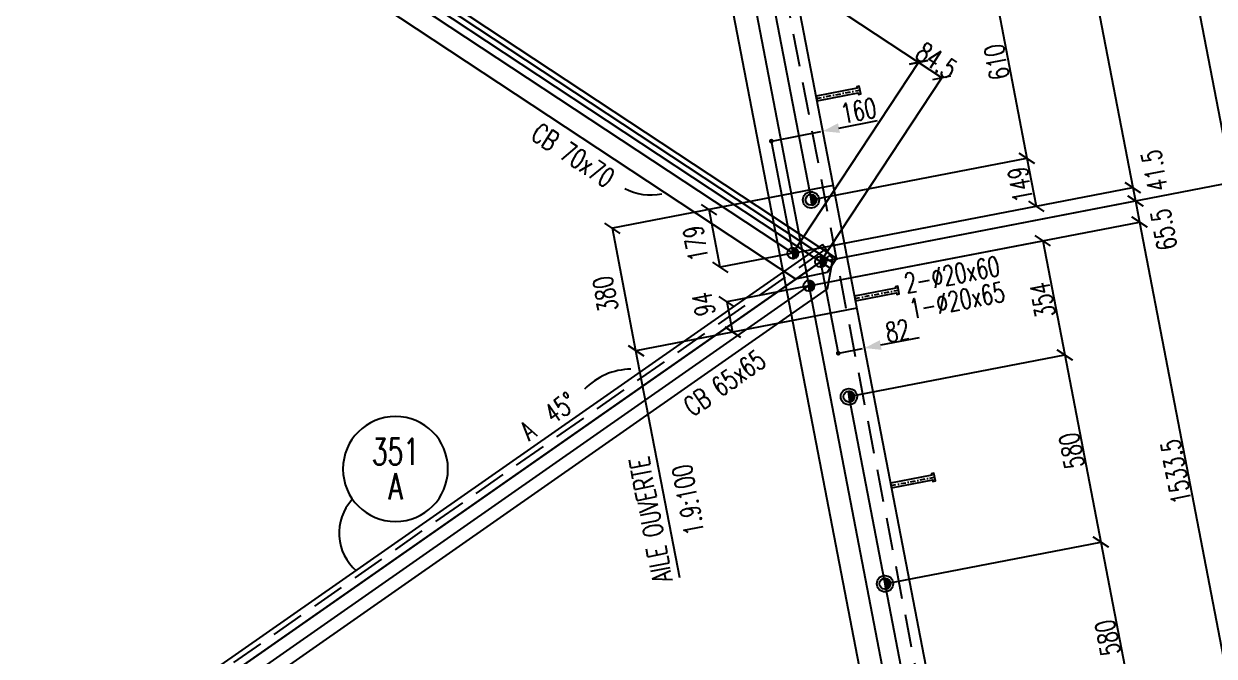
# Model space of a CAD drawing. Extents: x 512572 to 528792, y -20540 to -9023.
# Drawn here: x 521116 to 524743, y -16691 to -14766 of the extents above; entities that cross this region are included whole.
import ezdxf
from ezdxf.enums import TextEntityAlignment as Align

# ---------------------------------------------------------------- set-up
doc = ezdxf.new("R2010")
doc.units = 0
doc.header["$LTSCALE"] = 200
doc.header["$MEASUREMENT"] = 0
doc.linetypes.add('DASHDOT', pattern=[1, 0.5, -0.25, 0, -0.25])
doc.linetypes.add('DASHED', pattern=[0.75, 0.5, -0.25])
doc.layers.get('0').update_dxf_attribs({"linetype": 'CONTINUOUS'})
for name, color, linetype in [('ASSI', 3, 'CONTINUOUS'), ('BOLLINI_5', 7, 'CONTINUOUS'), ('Echelon', 1, 'CONTINUOUS'), ('FORI', 2, 'CONTINUOUS'), ('LINEA_ANG', 2, 'CONTINUOUS'), ('LP', 3, 'CONTINUOUS'), ('LS', 7, 'CONTINUOUS'), ('MZ', 6, 'DASHDOT'), ('QT_MAL', 7, 'CONTINUOUS'), ('QT_MPR', 7, 'CONTINUOUS'), ('QT_MSP', 7, 'CONTINUOUS'), ('TRAT-Y', 7, 'DASHED')]:
    doc.layers.add(name, color=color, linetype=linetype)
doc.styles.add('QUOTE', font='ROMANS8.SHX', dxfattribs={"width": 0.7})
doc.styles.add('RQL', font='ROMANS8.SHX', dxfattribs={"width": 0.7})
doc.styles.add('RS', font='ROMANS8.shx', dxfattribs={"width": 0.7})
doc.styles.get("Standard").update_dxf_attribs({"font": 'ROMANS8.SHX', "width": 0.7})
doc.dimstyles.new('FRECCE1', dxfattribs={"dimtxt": 60, "dimasz": 6.66, "dimexe": 0, "dimexo": 0, "dimgap": 1, "dimtad": 1, "dimzin": 0, "dimdsep": 46, "dimtxsty": 'RS', "dimblk1": 'QUOTP', "dimblk2": 'QUOTF', "dimsah": 1, "dimcen": 0, "dimclrd": 2, "dimclre": 2, "dimclrt": 7, "dimadec": 0, "dimazin": 0, "dimtfac": 1, "dimtix": 1, "dimtmove": 2, "dimatfit": 3, "dimldrblk": 'QUOTP', "dimfxl": 1, "dimtolj": 1, "dimtzin": 0, "dimarcsym": 0})
doc.dimstyles.new('TRATTO', dxfattribs={"dimscale": 0, "dimtxt": 60, "dimasz": 40, "dimexe": 0, "dimexo": 0, "dimgap": 5, "dimtad": 1, "dimrnd": 0.5, "dimdsep": 46, "dimtxsty": 'RS', "dimblk1": 'OBLIQUE', "dimblk2": 'OBLIQUE', "dimsah": 1, "dimcen": 0.09, "dimclrd": 2, "dimclre": 2, "dimclrt": 7, "dimadec": 0, "dimazin": 0, "dimtfac": 1, "dimtix": 1, "dimtmove": 2, "dimatfit": 3, "dimfxl": 1, "dimtolj": 1, "dimtzin": 0, "dimarcsym": 0})

# ---------------------------------------------------------------- blocks, each defined once
blk = doc.blocks.new('ASSE98')
blk.add_line((0, 0), (1, 0))
at = {"color": 7, "flags": 1}
for tag, p in [('LAV1', (3.07431, 6.82847)), ('LAV2', (3.07431, 6.49513)), ('LAV3', (3.07431, 6.1618)), ('LAV4', (3.07431, 5.82847)), ('LAV5', (3.07431, 5.49513)), ('LAV6', (3.07431, 5.1618)), ('LAV7', (3.07431, 4.82847)), ('LAV8', (3.07431, 4.49513)), ('LAV9', (3.07431, 4.1618)), ('LAV10', (3.07431, 3.82847))]:
    blk.add_attdef(tag, p, '', height=0.2, dxfattribs=at)
at = {"color": 7, "style": 'QUOTE', "width": 0.5, "flags": 1}
for tag, p in [('TI', (1.38308, 6.82731)), ('DI_S', (1.38308, 6.42178)), ('D_S', (1.38308, 6.02092)), ('E_S', (1.38308, 5.68065)), ('NFORI', (1.36454, 5.29792)), ('ALAR', (1.36349, 4.93246)), ('FAM', (1.3775, 4.54645)), ('ALA', (1.38308, 4.19257)), ('DISP2', (1.38308, 3.84971)), ('DISP1', (1.38308, 3.50686)), ('PINZAF', (1.38308, 3.164)), ('PINZAI', (1.38308, 2.82114)), ('TRP', (1.38308, 2.47829)), ('NP', (1.38308, 2.13543)), ('SV', (1.38308, 1.79257)), ('PESO', (1.38308, 1.44971)), ('QUA', (1.38308, 1.10686)), ('LUN', (1.38308, 0.764)), ('PROF', (1.38308, 0.42114)), ('POS', (1.38308, 0.07829))]:
    blk.add_attdef(tag, p, '', height=0.2, dxfattribs=at)
blk = doc.blocks.new('P20')
at = {"color": 0}
for p, q in [((0, 0.98), (0.02, 1)), ((0, 0.94), (0.06, 1)), ((1, -0.01), (0, 0.99)), ((0, 0.89), (0.1, 0.99)), ((0, 0.85), (0.14, 0.99)), ((0, 0.8), (0.18, 0.98)), ((0, 0.76), (0.22, 0.98)), ((0, 0.71), (0.25, 0.97)), ((0, 0.67), (0.29, 0.96)), ((1, -0.05), (0, 0.95)), ((0, 0.62), (0.32, 0.95)), ((0, 0.58), (0.36, 0.93)), ((0, 0.53), (0.39, 0.92)), ((0, 0.49), (0.42, 0.91)), ((1, -0.09), (0, 0.9)), ((0, 0.44), (0.45, 0.89)), ((0, 0.4), (0.48, 0.88)), ((0.99, -0.13), (0, 0.86)), ((0, 0.35), (0.51, 0.86)), ((0, 0.31), (0.54, 0.84)), ((0, 0.26), (0.56, 0.83)), ((0.99, -0.17), (0, 0.81)), ((0, 0.22), (0.59, 0.81)), ((0, 0.17), (0.61, 0.79)), ((0.98, -0.21), (0, 0.77)), ((0, 0.13), (0.64, 0.77)), ((0, 0.08), (0.66, 0.75)), ((0, 0.04), (0.69, 0.73)), ((0.97, -0.25), (0, 0.72)), ((0, -0.01), (0.71, 0.7)), ((0.96, -0.28), (0, 0.68)), ((0, -0.05), (0.73, 0.68)), ((0, -0.1), (0.75, 0.66)), ((0.95, -0.32), (0, 0.63)), ((0, -0.14), (0.77, 0.63)), ((0, -0.19), (0.79, 0.61)), ((0.94, -0.35), (0, 0.59)), ((0, -0.23), (0.81, 0.58)), ((0, -0.28), (0.83, 0.56)), ((0.92, -0.38), (0, 0.54)), ((0, -0.32), (0.85, 0.53)), ((0.91, -0.41), (0, 0.5)), ((0, -0.36), (0.87, 0.5)), ((0, -0.41), (0.88, 0.47)), ((0.9, -0.44), (0, 0.45)), ((0, -0.45), (0.9, 0.44)), ((0.88, -0.47), (0, 0.41)), ((0, -0.5), (0.91, 0.41)), ((0, -0.54), (0.92, 0.38)), ((0.87, -0.5), (0, 0.36)), ((0, -0.59), (0.94, 0.35)), ((0.85, -0.53), (0, 0.32)), ((0, -0.63), (0.95, 0.31)), ((0, -0.68), (0.96, 0.28)), ((0.83, -0.56), (0, 0.27)), ((0, -0.72), (0.97, 0.25)), ((0.81, -0.58), (0, 0.23)), ((0, -0.77), (0.98, 0.21)), ((0.79, -0.61), (0, 0.18)), ((0, -0.81), (0.99, 0.17)), ((0.77, -0.63), (0, 0.14)), ((0, -0.86), (0.99, 0.13)), ((0.75, -0.66), (0, 0.09)), ((0, -0.9), (1, 0.09)), ((0.73, -0.68), (0, 0.05)), ((0, -0.95), (1, 0.05)), ((0.71, -0.7), (0, 0.01)), ((0, -0.99), (1, 0.01)), ((1, 0.04), (0.04, 1)), ((1, 0.09), (0.09, 1)), ((0.99, 0.14), (0.14, 0.99)), ((0.98, 0.19), (0.19, 0.98)), ((0.97, 0.25), (0.25, 0.97)), ((0.95, 0.31), (0.31, 0.95)), ((0.92, 0.38), (0.38, 0.92)), ((0.88, 0.47), (0.47, 0.88)), ((0.81, 0.59), (0.59, 0.81)), ((0.69, -0.73), (0, -0.04)), ((0.66, -0.75), (0, -0.08)), ((0.64, -0.77), (0, -0.13)), ((0.61, -0.79), (0, -0.17)), ((0.59, -0.81), (0, -0.22)), ((0.56, -0.83), (0, -0.26)), ((0.54, -0.84), (0, -0.31)), ((0.51, -0.86), (0, -0.35)), ((0.48, -0.88), (0, -0.4)), ((0.45, -0.89), (0, -0.44)), ((0.42, -0.91), (0, -0.49)), ((0.39, -0.92), (0, -0.53)), ((0.36, -0.93), (0, -0.58)), ((0.32, -0.95), (0, -0.62)), ((0.29, -0.96), (0, -0.67)), ((0.25, -0.97), (0, -0.71)), ((0.22, -0.98), (0, -0.76)), ((0.18, -0.98), (0, -0.8)), ((0.14, -0.99), (0, -0.85)), ((0.1, -0.99), (0, -0.89)), ((0.04, -1), (1, -0.04)), ((0.09, -1), (1, -0.09)), ((0.14, -0.99), (0.99, -0.14)), ((0.19, -0.98), (0.98, -0.19)), ((0.25, -0.97), (0.97, -0.25)), ((0.31, -0.95), (0.95, -0.31)), ((0.38, -0.92), (0.92, -0.38)), ((0.47, -0.88), (0.88, -0.47)), ((0.59, -0.81), (0.81, -0.59))]:
    blk.add_line(p, q, dxfattribs=at)
for radius in [1.5, 1]:
    blk.add_circle((0, 0), radius)
blk = doc.blocks.new('20')
at = {"color": 0}
for p, q in [((0, 0.98), (0.02, 1)), ((0, 0.94), (0.06, 1)), ((1, -0.01), (0, 0.99)), ((0, 0.89), (0.1, 0.99)), ((0, 0.85), (0.14, 0.99)), ((0, 0.8), (0.18, 0.98)), ((0, 0.76), (0.22, 0.98)), ((0, 0.71), (0.25, 0.97)), ((0, 0.67), (0.29, 0.96)), ((1, -0.05), (0, 0.95)), ((0, 0.62), (0.32, 0.95)), ((0, 0.58), (0.36, 0.93)), ((0, 0.53), (0.39, 0.92)), ((0, 0.49), (0.42, 0.91)), ((1, -0.09), (0, 0.9)), ((0, 0.44), (0.45, 0.89)), ((0, 0.4), (0.48, 0.88)), ((0.99, -0.13), (0, 0.86)), ((0, 0.35), (0.51, 0.86)), ((0, 0.31), (0.54, 0.84)), ((0, 0.26), (0.56, 0.83)), ((0.99, -0.17), (0, 0.81)), ((0, 0.22), (0.59, 0.81)), ((0, 0.17), (0.61, 0.79)), ((0.98, -0.21), (0, 0.77)), ((0, 0.13), (0.64, 0.77)), ((0, 0.08), (0.66, 0.75)), ((0, 0.04), (0.69, 0.73)), ((0.97, -0.25), (0, 0.72)), ((0, -0.01), (0.71, 0.7)), ((0.96, -0.28), (0, 0.68)), ((0, -0.05), (0.73, 0.68)), ((0, -0.1), (0.75, 0.66)), ((0.95, -0.32), (0, 0.63)), ((0, -0.14), (0.77, 0.63)), ((0, -0.19), (0.79, 0.61)), ((0.94, -0.35), (0, 0.59)), ((0, -0.23), (0.81, 0.58)), ((0, -0.28), (0.83, 0.56)), ((0.92, -0.38), (0, 0.54)), ((0, -0.32), (0.85, 0.53)), ((0.91, -0.41), (0, 0.5)), ((0, -0.36), (0.87, 0.5)), ((0, -0.41), (0.88, 0.47)), ((0.9, -0.44), (0, 0.45)), ((0, -0.45), (0.9, 0.44)), ((0.88, -0.47), (0, 0.41)), ((0, -0.5), (0.91, 0.41)), ((0, -0.54), (0.92, 0.38)), ((0.87, -0.5), (0, 0.36)), ((0, -0.59), (0.94, 0.35)), ((0.85, -0.53), (0, 0.32)), ((0, -0.63), (0.95, 0.31)), ((0, -0.68), (0.96, 0.28)), ((0.83, -0.56), (0, 0.27)), ((0, -0.72), (0.97, 0.25)), ((0.81, -0.58), (0, 0.23)), ((0, -0.77), (0.98, 0.21)), ((0.79, -0.61), (0, 0.18)), ((0, -0.81), (0.99, 0.17)), ((0.77, -0.63), (0, 0.14)), ((0, -0.86), (0.99, 0.13)), ((0.75, -0.66), (0, 0.09)), ((0, -0.9), (1, 0.09)), ((0.73, -0.68), (0, 0.05)), ((0, -0.95), (1, 0.05)), ((0.71, -0.7), (0, 0.01)), ((0, -0.99), (1, 0.01)), ((1, 0.04), (0.04, 1)), ((1, 0.09), (0.09, 1)), ((0.99, 0.14), (0.14, 0.99)), ((0.98, 0.19), (0.19, 0.98)), ((0.97, 0.25), (0.25, 0.97)), ((0.95, 0.31), (0.31, 0.95)), ((0.92, 0.38), (0.38, 0.92)), ((0.88, 0.47), (0.47, 0.88)), ((0.81, 0.59), (0.59, 0.81)), ((0.69, -0.73), (0, -0.04)), ((0.66, -0.75), (0, -0.08)), ((0.64, -0.77), (0, -0.13)), ((0.61, -0.79), (0, -0.17)), ((0.59, -0.81), (0, -0.22)), ((0.56, -0.83), (0, -0.26)), ((0.54, -0.84), (0, -0.31)), ((0.51, -0.86), (0, -0.35)), ((0.48, -0.88), (0, -0.4)), ((0.45, -0.89), (0, -0.44)), ((0.42, -0.91), (0, -0.49)), ((0.39, -0.92), (0, -0.53)), ((0.36, -0.93), (0, -0.58)), ((0.32, -0.95), (0, -0.62)), ((0.29, -0.96), (0, -0.67)), ((0.25, -0.97), (0, -0.71)), ((0.22, -0.98), (0, -0.76)), ((0.18, -0.98), (0, -0.8)), ((0.14, -0.99), (0, -0.85)), ((0.1, -0.99), (0, -0.89)), ((0.04, -1), (1, -0.04)), ((0.09, -1), (1, -0.09)), ((0.14, -0.99), (0.99, -0.14)), ((0.19, -0.98), (0.98, -0.19)), ((0.25, -0.97), (0.97, -0.25)), ((0.31, -0.95), (0.95, -0.31)), ((0.38, -0.92), (0.92, -0.38)), ((0.47, -0.88), (0.88, -0.47)), ((0.59, -0.81), (0.81, -0.59))]:
    blk.add_line(p, q, dxfattribs=at)
blk.add_line((0, 1), (0, -1))
blk.add_circle((0, 0), 1)
blk = doc.blocks.new('QUOTP')
at = {"layer": 'ASSI', "color": 2, "const_width": 1.07}
blk.add_lwpolyline([(-0.53, 0, 1), (0.53, 0, 1)], format="xyb", close=True, dxfattribs=at)
blk = doc.blocks.new('QUOTF')
at = {"layer": 'LS', "color": 2}
blk.add_line((7.5, 0), (25.5, 0), dxfattribs=at)
blk.add_solid([(7.5, 2.25), (0, 0), (7.5, -2.25)], dxfattribs=at)
blk = doc.blocks.new('*D24')
at = {"layer": 'QT_MAL', "color": 2, "lineweight": -2, "transparency": 16777216}
blk.add_line((523603.9, -15767.8), (523671.4, -15754.8), dxfattribs=at)
at = {"layer": 'QT_MAL', "color": 2, "lineweight": -2, "transparency": 16777216, "xscale": 6.66, "yscale": 6.66, "zscale": 6.66}
for name, p, rotation in [('QUOTF', (523677.9, -15753.5), 10.91543261024584), ('QUOTP', (523597.4, -15769.1), 190.9154326102459)]:
    blk.add_blockref(name, p, dxfattribs=dict(at, rotation=rotation))
at = {"layer": 'QT_MAL', "color": 7, "transparency": 16777216, "insert": (523778, -15700.8), "char_height": 60, "attachment_point": 5, "rotation": 10.9154, "style": 'RS'}
blk.add_mtext('\\A1;82', dxfattribs=at)
blk = doc.blocks.new('A$C6E393FD9')
at = {"layer": 'Echelon', "color": 3}
blk.add_lwpolyline([(2.5, 0), (0, 19.8), (168.6, 41.4), (167.9, 47.2), (177.8, 48.5), (181.8, 17.1), (171.9, 15.8), (171.2, 21.6), (2.5, 0)], close=True, dxfattribs=at)
at = {"layer": 'MZ', "ltscale": 0.2}
blk.add_line((1.3, 9.9), (179.8, 32.8), dxfattribs=at)
blk = doc.blocks.new('*D39')
at = {"layer": 'QT_MAL', "color": 2, "lineweight": -2, "transparency": 16777216}
blk.add_line((523400, -15122.1), (523544, -15094.3), dxfattribs=at)
at = {"layer": 'QT_MAL', "color": 2, "lineweight": -2, "transparency": 16777216, "xscale": 6.66, "yscale": 6.66, "zscale": 6.66}
for name, p, rotation in [('QUOTF', (523550.6, -15093.1), 10.91543261025235), ('QUOTP', (523393.5, -15123.4), 190.9154326102524)]:
    blk.add_blockref(name, p, dxfattribs=dict(at, rotation=rotation))
at = {"layer": 'QT_MAL', "color": 7, "transparency": 16777216, "insert": (523659.5, -15030.5), "char_height": 60, "attachment_point": 5, "rotation": 10.9154, "style": 'RS'}
blk.add_mtext('\\A1;160', dxfattribs=at)
blk = doc.blocks.new('_OBLIQUE')
at = {"color": 0, "linetype": 'ByBlock'}
blk.add_line((-0.5, -0.5), (0.5, 0.5), dxfattribs=at)
blk = doc.blocks.new('*D91')
at = {"layer": 'QT_MPR', "color": 2, "lineweight": -2, "transparency": 16777216}
for p, q in [((522528.8, -10191), (523775.8, -9950.5)), ((523775.8, -9950.5), (524797.6, -15248.6)), ((523543.7, -15490.5), (524797.6, -15248.6))]:
    blk.add_line(p, q, dxfattribs=at)
at = {"layer": 'QT_MPR', "color": 2, "lineweight": -2, "transparency": 16777216, "xscale": 40, "yscale": 40, "zscale": 40}
for p, rotation in [((523775.8, -9950.5), 100.9154326102523), ((524797.6, -15248.6), 280.9154326102524)]:
    blk.add_blockref('_OBLIQUE', p, dxfattribs=dict(at, rotation=rotation))
at = {"layer": 'QT_MPR', "color": 7, "transparency": 16777216, "insert": (524252.3, -12606.2), "char_height": 60, "attachment_point": 5, "rotation": 100.9154, "style": 'RS'}
blk.add_mtext('\\A1;5396', dxfattribs=at)
blk = doc.blocks.new('*D92')
at = {"layer": 'QT_MPR', "color": 2, "lineweight": -2, "transparency": 16777216}
for p, q in [((523543.7, -15490.5), (524797.6, -15248.6)), ((524797.6, -15248.6), (525407.1, -18409.3)), ((524160.1, -18649.8), (525407.1, -18409.3))]:
    blk.add_line(p, q, dxfattribs=at)
at = {"layer": 'QT_MPR', "color": 2, "lineweight": -2, "transparency": 16777216, "xscale": 40, "yscale": 40, "zscale": 40}
for p, rotation in [((524797.6, -15248.6), 100.9154326102523), ((525407.1, -18409.3), 280.9154326102524)]:
    blk.add_blockref('_OBLIQUE', p, dxfattribs=dict(at, rotation=rotation))
at = {"layer": 'QT_MPR', "color": 7, "transparency": 16777216, "insert": (525068, -16835.6), "char_height": 60, "attachment_point": 5, "rotation": 100.9154, "style": 'RS'}
blk.add_mtext('\\A1;3218.5', dxfattribs=at)
blk = doc.blocks.new('*D103')
at = {"layer": 'QT_MPR', "color": 2, "lineweight": -2, "transparency": 16777216}
for p, q in [((523238.3, -14165.6), (524245.7, -13971.3)), ((524245.7, -13971.3), (524495.2, -15265)), ((523459.3, -15464.8), (524495.2, -15265))]:
    blk.add_line(p, q, dxfattribs=at)
at = {"layer": 'QT_MPR', "color": 2, "lineweight": -2, "transparency": 16777216, "xscale": 40, "yscale": 40, "zscale": 40}
for p, rotation in [((524245.7, -13971.3), 100.9154326102523), ((524495.2, -15265), 280.9154326102524)]:
    blk.add_blockref('_OBLIQUE', p, dxfattribs=dict(at, rotation=rotation))
at = {"layer": 'QT_MPR', "color": 7, "transparency": 16777216, "insert": (524336.1, -14624.8), "char_height": 60, "attachment_point": 5, "rotation": 100.9154, "style": 'RS'}
blk.add_mtext('\\A1;1317.5', dxfattribs=at)
blk = doc.blocks.new('*D104')
at = {"layer": 'QT_MPR', "color": 2, "lineweight": -2, "transparency": 16777216}
for p, q in [((523459.3, -15464.8), (524495.2, -15265)), ((524495.2, -15265), (524503, -15305.4)), ((523543.7, -15490.5), (524503, -15305.4))]:
    blk.add_line(p, q, dxfattribs=at)
at = {"layer": 'QT_MPR', "color": 2, "lineweight": -2, "transparency": 16777216, "xscale": 40, "yscale": 40, "zscale": 40}
for p, rotation in [((524495.2, -15265), 100.9154326102523), ((524503, -15305.4), 280.9154326102524)]:
    blk.add_blockref('_OBLIQUE', p, dxfattribs=dict(at, rotation=rotation))
at = {"layer": 'QT_MPR', "color": 7, "transparency": 16777216, "insert": (524560.5, -15212.7), "char_height": 60, "attachment_point": 5, "rotation": 100.9154, "style": 'RS'}
blk.add_mtext('\\A1;41.5', dxfattribs=at)
blk = doc.blocks.new('*D105')
at = {"layer": 'QT_MPR', "color": 2, "lineweight": -2, "transparency": 16777216}
for p, q in [((523543.7, -15490.5), (524503, -15305.4)), ((524503, -15305.4), (524515.4, -15369.9)), ((523508, -15564.2), (524515.4, -15369.9))]:
    blk.add_line(p, q, dxfattribs=at)
at = {"layer": 'QT_MPR', "color": 2, "lineweight": -2, "transparency": 16777216, "xscale": 40, "yscale": 40, "zscale": 40}
for p, rotation in [((524503, -15305.4), 100.9154326102523), ((524515.4, -15369.9), 280.9154326102524)]:
    blk.add_blockref('_OBLIQUE', p, dxfattribs=dict(at, rotation=rotation))
at = {"layer": 'QT_MPR', "color": 7, "transparency": 16777216, "insert": (524589, -15392.4), "char_height": 60, "attachment_point": 5, "rotation": 100.9154, "style": 'RS'}
blk.add_mtext('\\A1;65.5', dxfattribs=at)
blk = doc.blocks.new('*D106')
at = {"layer": 'QT_MPR', "color": 2, "lineweight": -2, "transparency": 16777216}
for p, q in [((523508, -15564.2), (524515.4, -15369.9)), ((524515.4, -15369.9), (524805.9, -16875.8)), ((523798.4, -17070.1), (524805.9, -16875.8))]:
    blk.add_line(p, q, dxfattribs=at)
at = {"layer": 'QT_MPR', "color": 2, "lineweight": -2, "transparency": 16777216, "xscale": 40, "yscale": 40, "zscale": 40}
for p, rotation in [((524515.4, -15369.9), 100.9154326102523), ((524805.9, -16875.8), 280.9154326102524)]:
    blk.add_blockref('_OBLIQUE', p, dxfattribs=dict(at, rotation=rotation))
at = {"layer": 'QT_MPR', "color": 7, "transparency": 16777216, "insert": (524626.3, -16129.5), "char_height": 60, "attachment_point": 5, "rotation": 100.9154, "style": 'RS'}
blk.add_mtext('\\A1;1533.5', dxfattribs=at)
blk = doc.blocks.new('*D125')
at = {"layer": 'QT_MSP', "color": 2, "lineweight": -2, "transparency": 16777216}
for p, q in [((523399, -14703.3), (524056.9, -14576.5)), ((524056.9, -14576.5), (524172.4, -15175.4)), ((523514.5, -15302.3), (524172.4, -15175.4))]:
    blk.add_line(p, q, dxfattribs=at)
at = {"layer": 'QT_MSP', "color": 2, "lineweight": -2, "transparency": 16777216, "xscale": 40, "yscale": 40, "zscale": 40}
for p, rotation in [((524056.9, -14576.5), 100.9154326102523), ((524172.4, -15175.4), 280.9154326102524)]:
    blk.add_blockref('_OBLIQUE', p, dxfattribs=dict(at, rotation=rotation))
at = {"layer": 'QT_MSP', "color": 7, "transparency": 16777216, "insert": (524080.3, -14882.6), "char_height": 60, "attachment_point": 5, "rotation": 100.9154, "style": 'RS'}
blk.add_mtext('\\A1;610', dxfattribs=at)
blk = doc.blocks.new('*D126')
at = {"layer": 'QT_MSP', "color": 2, "lineweight": -2, "transparency": 16777216}
for p, q in [((523514.5, -15302.3), (524172.4, -15175.4)), ((524172.4, -15175.4), (524200.6, -15321.8)), ((523459.3, -15464.8), (524200.6, -15321.8))]:
    blk.add_line(p, q, dxfattribs=at)
at = {"layer": 'QT_MSP', "color": 2, "lineweight": -2, "transparency": 16777216, "xscale": 40, "yscale": 40, "zscale": 40}
for p, rotation in [((524172.4, -15175.4), 100.9154326102523), ((524200.6, -15321.8), 280.9154326102524)]:
    blk.add_blockref('_OBLIQUE', p, dxfattribs=dict(at, rotation=rotation))
at = {"layer": 'QT_MSP', "color": 7, "transparency": 16777216, "insert": (524152.2, -15255.2), "char_height": 60, "attachment_point": 5, "rotation": 100.9154, "style": 'RS'}
blk.add_mtext('\\A1;149', dxfattribs=at)
blk = doc.blocks.new('*D127')
at = {"layer": 'QT_MSP', "color": 2, "lineweight": -2, "transparency": 16777216}
for p, q in [((523508, -15564.2), (524220.9, -15426.7)), ((524220.9, -15426.7), (524287.9, -15774.4)), ((523630, -15901.3), (524287.9, -15774.4))]:
    blk.add_line(p, q, dxfattribs=at)
at = {"layer": 'QT_MSP', "color": 2, "lineweight": -2, "transparency": 16777216, "xscale": 40, "yscale": 40, "zscale": 40}
for p, rotation in [((524220.9, -15426.7), 100.9154326102523), ((524287.9, -15774.4), 280.9154326102524)]:
    blk.add_blockref('_OBLIQUE', p, dxfattribs=dict(at, rotation=rotation))
at = {"layer": 'QT_MSP', "color": 7, "transparency": 16777216, "insert": (524220, -15607.2), "char_height": 60, "attachment_point": 5, "rotation": 100.9154, "style": 'RS'}
blk.add_mtext('\\A1;354', dxfattribs=at)
blk = doc.blocks.new('*D128')
at = {"layer": 'QT_MSP', "color": 2, "lineweight": -2, "transparency": 16777216}
for p, q in [((523630, -15901.3), (524287.9, -15774.4)), ((524287.9, -15774.4), (524397.7, -16343.9)), ((523739.9, -16470.8), (524397.7, -16343.9))]:
    blk.add_line(p, q, dxfattribs=at)
at = {"layer": 'QT_MSP', "color": 2, "lineweight": -2, "transparency": 16777216, "xscale": 40, "yscale": 40, "zscale": 40}
for p, rotation in [((524287.9, -15774.4), 100.9154326102523), ((524397.7, -16343.9), 280.9154326102524)]:
    blk.add_blockref('_OBLIQUE', p, dxfattribs=dict(at, rotation=rotation))
at = {"layer": 'QT_MSP', "color": 7, "transparency": 16777216, "insert": (524308.5, -16065.8), "char_height": 60, "attachment_point": 5, "rotation": 100.9154, "style": 'RS'}
blk.add_mtext('\\A1;580', dxfattribs=at)
blk = doc.blocks.new('*D129')
at = {"layer": 'QT_MSP', "color": 2, "lineweight": -2, "transparency": 16777216}
for p, q in [((523739.9, -16470.8), (524397.7, -16343.9)), ((524397.7, -16343.9), (524507.6, -16913.4)), ((523849.7, -17040.3), (524507.6, -16913.4))]:
    blk.add_line(p, q, dxfattribs=at)
at = {"layer": 'QT_MSP', "color": 2, "lineweight": -2, "transparency": 16777216, "xscale": 40, "yscale": 40, "zscale": 40}
for p, rotation in [((524397.7, -16343.9), 100.9154326102523), ((524507.6, -16913.4), 280.9154326102524)]:
    blk.add_blockref('_OBLIQUE', p, dxfattribs=dict(at, rotation=rotation))
at = {"layer": 'QT_MSP', "color": 7, "transparency": 16777216, "insert": (524418.3, -16635.3), "char_height": 60, "attachment_point": 5, "rotation": 100.9154, "style": 'RS'}
blk.add_mtext('\\A1;580', dxfattribs=at)
blk = doc.blocks.new('*D188')
at = {"layer": 'QT_MPR', "color": 2, "lineweight": -2, "transparency": 16777216}
for p, q in [((523459.3, -15464.8), (523842.4, -14883.8)), ((523913.1, -14930.4), (523842.4, -14883.8)), ((523543.7, -15490.5), (523913.1, -14930.4))]:
    blk.add_line(p, q, dxfattribs=at)
at = {"layer": 'QT_MPR', "color": 2, "lineweight": -2, "transparency": 16777216, "xscale": 40, "yscale": 40, "zscale": 40}
for p, rotation in [((523842.4, -14883.8), 146.5945159512446), ((523913.1, -14930.4), 326.5945159512447)]:
    blk.add_blockref('_OBLIQUE', p, dxfattribs=dict(at, rotation=rotation))
at = {"layer": 'QT_MPR', "color": 7, "transparency": 16777216, "insert": (523897, -14877.9), "char_height": 60, "attachment_point": 5, "rotation": 326.5945, "style": 'RS'}
blk.add_mtext('\\A1;84.5', dxfattribs=at)
blk = doc.blocks.new('*D189')
at = {"layer": 'QT_MPR', "color": 2, "lineweight": -2, "transparency": 16777216}
for p, q in [((521314.5, -14020.3), (521683.9, -13460.2)), ((523842.4, -14883.8), (521683.9, -13460.2)), ((523459.3, -15464.8), (523842.4, -14883.8))]:
    blk.add_line(p, q, dxfattribs=at)
at = {"layer": 'QT_MPR', "color": 2, "lineweight": -2, "transparency": 16777216, "xscale": 40, "yscale": 40, "zscale": 40}
for p, rotation in [((521683.9, -13460.2), 146.5945159512446), ((523842.4, -14883.8), 326.5945159512447)]:
    blk.add_blockref('_OBLIQUE', p, dxfattribs=dict(at, rotation=rotation))
at = {"layer": 'QT_MPR', "color": 7, "transparency": 16777216, "insert": (522977.7, -14271.1), "char_height": 60, "attachment_point": 5, "rotation": 326.5945, "style": 'RS'}
blk.add_mtext('\\A1;2586', dxfattribs=at)
blk = doc.blocks.new('bull')
at = {"style": 'RS', "width": 0.7, "flags": 1}
for tag, p in [('NN', (-12.25, 0)), ('DIAMETRO', (0, -4.86)), ('SERRAGGIO', (0, -9.71)), ('LUNGHEZZA', (0, -14.57)), ('NB', (0, -19.43)), ('TIPO', (0, -24.12)), ('EL', (-0.14, -29))]:
    blk.add_attdef(tag, p, '', height=3, dxfattribs=at)
at = {"style": 'RS', "width": 0.7}
blk.add_attdef('BULLONE', (0, 0), '', height=3, dxfattribs=at)
blk = doc.blocks.new('YYY')
blk.add_circle((0, 0), 8)
at = {"color": 3, "style": 'RQL', "width": 0.7}
for tag, p in [('POS3', (0, 0.65)), ('POS2', (0, -4.63))]:
    blk.add_attdef(tag, text='', height=4, dxfattribs=at).set_placement(p, align=Align.CENTER)
at = {"style": 'RQL', "width": 0.7, "flags": 1}
blk.add_attdef('TIPO', text='', height=3, dxfattribs=at).set_placement((0, 0), align=Align.MIDDLE_CENTER)
blk = doc.blocks.new('*D216')
at = {"layer": 'LP', "color": 2, "lineweight": -2, "transparency": 16777216}
for p, q in [((523582.5, -15258.7), (523203.9, -15331.7)), ((523237.8, -15507.5), (523203.9, -15331.7)), ((523459.3, -15464.8), (523237.8, -15507.5))]:
    blk.add_line(p, q, dxfattribs=at)
at = {"layer": 'LP', "color": 2, "lineweight": -2, "transparency": 16777216, "xscale": 40, "yscale": 40, "zscale": 40}
for p, rotation in [((523203.9, -15331.7), 100.9154326102451), ((523237.8, -15507.5), 280.9154326102451)]:
    blk.add_blockref('_OBLIQUE', p, dxfattribs=dict(at, rotation=rotation))
at = {"layer": 'LP', "color": 7, "transparency": 16777216, "insert": (523163.3, -15434.6), "char_height": 60, "attachment_point": 5, "rotation": 100.9154, "style": 'RS'}
blk.add_mtext('\\A1;179', dxfattribs=at)
blk = doc.blocks.new('*D217')
at = {"layer": 'LP', "color": 2, "lineweight": -2, "transparency": 16777216}
for p, q in [((523508, -15564.2), (523258, -15612.4)), ((523258, -15612.4), (523275.8, -15704.7)), ((523654.4, -15631.6), (523275.8, -15704.7))]:
    blk.add_line(p, q, dxfattribs=at)
at = {"layer": 'LP', "color": 2, "lineweight": -2, "transparency": 16777216, "xscale": 40, "yscale": 40, "zscale": 40}
for p, rotation in [((523258, -15612.4), 100.9154326102451), ((523275.8, -15704.7), 280.9154326102451)]:
    blk.add_blockref('_OBLIQUE', p, dxfattribs=dict(at, rotation=rotation))
at = {"layer": 'LP', "color": 7, "transparency": 16777216, "insert": (523187.3, -15619.5), "char_height": 60, "attachment_point": 5, "rotation": 100.9154, "style": 'RS'}
blk.add_mtext('\\A1;94', dxfattribs=at)
blk = doc.blocks.new('*D218')
at = {"layer": 'LP', "color": 2, "lineweight": -2, "transparency": 16777216}
for p, q in [((523582.5, -15258.7), (522909.3, -15388.5)), ((522981.3, -15761.5), (522909.3, -15388.5)), ((523654.4, -15631.6), (522981.3, -15761.5))]:
    blk.add_line(p, q, dxfattribs=at)
at = {"layer": 'LP', "color": 2, "lineweight": -2, "transparency": 16777216, "xscale": 40, "yscale": 40, "zscale": 40}
for p, rotation in [((522909.3, -15388.5), 100.9154326102451), ((522981.3, -15761.5), 280.9154326102451)]:
    blk.add_blockref('_OBLIQUE', p, dxfattribs=dict(at, rotation=rotation))
at = {"layer": 'LP', "color": 7, "transparency": 16777216, "insert": (522888.1, -15589), "char_height": 60, "attachment_point": 5, "rotation": 100.9154, "style": 'RS'}
blk.add_mtext('\\A1;380', dxfattribs=at)

msp = doc.modelspace()

# ---------------------------------------------------------------- linework, layer by layer
at = {"layer": 'ASSI', "color": 6}
msp.add_line((523393.304, -15122.587), (523459.29, -15464.751), dxfattribs=at)
at = {"layer": 'LINEA_ANG'}
for p, q in [((524107.916, -17983.189), (522483.208, -9558.42)), ((522286.827, -9596.292), (523911.535, -18021.061)), ((523592.162, -15480.508), (515497.988, -10142.272)), ((515507.052, -10291.998), (523467.659, -15542.144)), ((523549.474, -15437.623), (519104.594, -18540.893)), ((523580.959, -15482.72), (523549.474, -15437.623)), ((523564.634, -15522.248), (523592.162, -15480.508)), ((523564.872, -15573.225), (523580.959, -15482.72)), ((523467.659, -15542.144), (523564.634, -15522.248)), ((519244.623, -18589.482), (523564.872, -15573.225))]:
    msp.add_line(p, q, dxfattribs=at)
at = {"layer": 'LINEA_ANG', "color": 2}
msp.add_line((523582.802, -15494.7), (515488.628, -10156.464), dxfattribs=at)
at = {"layer": 'LP', "color": 2}
msp.add_line((523114.696, -16453.403), (522981.256, -15761.465), dxfattribs=at)
at = {"layer": 'LP', "color": 6}
for centre, radius, start, end in [((523026.489, -15120.607), 166.68, 241.564382, 281.554607), ((522967.91, -16017.702), 200.024, 90.592274, 135.944712)]:
    msp.add_arc(centre, radius, start, end, dxfattribs=at)
at = {"layer": 'LS', "color": 6}
for p, q in [((522409.555, -9572.624), (523514.517, -15302.296)), ((523459.29, -15464.751), (515579.929, -10268.187)), ((522727.282, -11515.846), (523798.416, -17070.11)), ((523572.372, -15470.421), (519128.312, -18573.118)), ((523572.372, -15470.421), (519170.129, -18543.923)), ((519018.533, -18649.763), (523543.674, -15490.457)), ((523543.674, -15490.457), (523597.405, -15769.074)), ((521032.216, -17292.659), (523507.994, -15564.152)), ((523630.026, -15901.26), (524160.072, -18649.763))]:
    msp.add_line(p, q, dxfattribs=at)
msp.add_arc((522226.692, -16316.772), 150.18, 137.594361, 229.753962, dxfattribs=at)
at = {"layer": 'TRAT-Y'}
for p, q in [((524076.495, -17989.248), (522451.787, -9564.48)), ((523559.206, -15451.562), (519114.326, -18554.832))]:
    msp.add_line(p, q, dxfattribs=at)

# ---------------------------------------------------------------- block references
at = {"layer": 'ASSI', "xscale": 8580, "rotation": 100.9154326102524}
msp.add_blockref('ASSE98', (524107.937, -17983.295), dxfattribs=at)
at = {"layer": 'ASSI'}
ref = msp.add_blockref('ASSE98', (523572.892, -15509.726), dxfattribs=dict(at, xscale=9696, rotation=146.5945159512446))
ref.add_attrib('LAV4', 'CB 70x70', (522656.649, -15114.69), dxfattribs={"layer": '0', "color": 7, "height": 60, "rotation": -33.405484, "width": 0.7})
ref = msp.add_blockref('ASSE98', (523572.372, -15470.421), dxfattribs=dict(at, xscale=5421, rotation=214.9214906531842))
ref.add_attrib('LAV1', 'CB 65x65', (523153.736, -15963.976), dxfattribs={"layer": '0', "color": 7, "height": 60, "rotation": 34.921491, "width": 0.7})
ref.add_attrib('LAV3', 'A  45%%d', (522655.573, -16038.099), dxfattribs={"layer": '0', "color": 254, "height": 60, "rotation": 34.921491, "width": 0.7})
at = {"layer": 'BOLLINI_5'}
ref = msp.add_blockref('YYY', (522248.524, -16121.673), dxfattribs=dict(at, xscale=-19.99970832477619, yscale=19.99970832471798, zscale=19.99970832474173))
ref.add_attrib('POS3', '351', dxfattribs={"layer": '0', "color": 3, "height": 79.9988, "style": 'RQL', "width": 0.7}).set_placement((522248.524, -16108.734), align=Align.CENTER)
ref.add_attrib('POS2', 'A', dxfattribs={"layer": '0', "color": 3, "height": 79.999, "style": 'RQL', "width": 0.7}).set_placement((522248.524, -16214.28), align=Align.CENTER)
at = {"layer": 'FORI', "xscale": 16.5, "yscale": 16.5, "zscale": 16.5, "rotation": 7.543052222774039}
for p in [(523514.517, -15302.296), (523630.026, -15901.26), (523739.855, -16470.766)]:
    msp.add_blockref('P20', p, dxfattribs=at)
at = {"layer": 'FORI', "xscale": 16.5, "yscale": 16.5, "zscale": 16.5}
for p in [(523459.29, -15464.751), (523543.674, -15490.457), (523507.994, -15564.152)]:
    msp.add_blockref('20', p, dxfattribs=at)
at = {"layer": 'LS', "color": 111, "xscale": -0.7500000000000001, "yscale": 0.7500000000000001, "zscale": 0.7500000000000001, "rotation": 198.2126419129216}
for p in [(523528.132, -14986.751), (523645.535, -15595.534), (523755.364, -16165.04)]:
    msp.add_blockref('A$C6E393FD9', p, dxfattribs=at)
at = {"layer": 'LS', "color": 7, "xscale": 20, "yscale": 20, "zscale": 20, "rotation": 10.74266606416228}
for p, values in [((523805.812, -15586.47), {'BULLONE': '2-%%c20x60                '}), ((523820.724, -15665.068), {'BULLONE': '1-%%c20x65                '})]:
    msp.add_blockref('bull', p, dxfattribs=at).add_auto_attribs(values)

# ---------------------------------------------------------------- texts
at = {"layer": 'LP', "color": 7, "style": 'RS', "width": 0.7}
for s, p in [('AILE OUVERTE', (523092.688, -16460.218)), ('1.9:100', (523189.879, -16315.929))]:
    msp.add_text(s, height=60, rotation=100.915433, dxfattribs=at).set_placement(p)

# ---------------------------------------------------------------- dimensions: what is measured, and where the dimension line sits
at = {"layer": 'LP'}
for base, p1, picture, middle in [((522909.332, -15388.512), (523654.423, -15631.645), '*D218', (522888.065, -15588.998)), ((523203.905, -15331.704), (523459.29, -15464.751), '*D216', (523163.348, -15434.644))]:
    dim = msp.add_linear_dim(base=base, p1=p1, p2=(523582.5, -15258.692), angle=280.915433, dimstyle='TRATTO', override={"dimscale": 1}, dxfattribs=at)
    dim.commit()
    dim.dimension.update_dxf_attribs({"geometry": picture, "text_midpoint": middle, "dimtype": 160})
dim = msp.add_linear_dim(base=(523275.828, -15704.657), p1=(523507.994, -15564.152), p2=(523654.423, -15631.645), angle=280.915433, text='94', dimstyle='TRATTO', override={"dimscale": 1}, dxfattribs=at)
dim.commit()
dim.dimension.update_dxf_attribs({"geometry": '*D217', "text_midpoint": (523187.284, -15619.519), "dimtype": 160})
at = {"layer": 'QT_MAL'}
for base, p1, p2, text, picture, middle in [((523550.561, -15093.076), (523393.456, -15123.374), (523550.561, -15093.076), '160', '*D39', (523659.499, -15030.521)), ((523677.932, -15753.545), (523597.405, -15769.074), (523677.932, -15753.545), '82', '*D24', (523777.992, -15700.839))]:
    dim = msp.add_linear_dim(base=base, p1=p1, p2=p2, angle=10.915433, text=text, dimstyle='FRECCE1', dxfattribs=at)
    dim.commit()
    dim.dimension.update_dxf_attribs({"geometry": picture, "text_midpoint": middle, "dimtype": 160})
at = {"layer": 'QT_MPR'}
for base, p1, p2, angle, text, picture, middle in [((524797.58, -15248.642), (522528.804, -10190.975), (523543.674, -15490.457), 100.915433, '5396', '*D91', (524252.342, -12606.192)), ((521683.88, -13460.193), (523459.29, -15464.751), (521314.496, -14020.278), 326.594516, '2586', '*D189', (522977.724, -14271.068)), ((524495.203, -15264.977), (523238.282, -14165.586), (523459.29, -15464.751), 100.915433, '1317.5', '*D103', (524336.094, -14624.767)), ((523842.439, -14883.797), (523543.674, -15490.457), (523459.29, -15464.751), 326.594516, '84.5', '*D188', (523897.019, -14877.866)), ((524503.008, -15305.45), (523459.29, -15464.751), (523543.674, -15490.457), 100.915433, '41.5', '*D104', (524560.471, -15212.673)), ((525407.105, -18409.274), (523543.674, -15490.457), (524160.072, -18649.763), 100.915433, '3218.5', '*D92', (525067.976, -16835.585)), ((524515.431, -15369.868), (523543.674, -15490.457), (523507.994, -15564.152), 100.915433, '65.5', '*D105', (524589.043, -15392.432)), ((524805.854, -16875.826), (523507.994, -15564.152), (523798.416, -17070.11), 100.915433, '1533.5', '*D106', (524626.276, -16129.475))]:
    dim = msp.add_linear_dim(base=base, p1=p1, p2=p2, angle=angle, text=text, dimstyle='TRATTO', override={"dimscale": 1}, dxfattribs=at)
    dim.commit()
    dim.dimension.update_dxf_attribs({"geometry": picture, "text_midpoint": middle, "dimtype": 160})
at = {"layer": 'QT_MSP'}
for base, p1, p2, text, picture, middle in [((524172.405, -15175.423), (523399.007, -14703.332), (523514.517, -15302.296), '610', '*D125', (524080.283, -14882.569)), ((524200.63, -15321.785), (523514.517, -15302.296), (523459.29, -15464.751), '149', '*D126', (524152.151, -15255.231)), ((524287.914, -15774.387), (523507.994, -15564.152), (523630.026, -15901.26), '354', '*D127', (524220.02, -15607.159)), ((524397.743, -16343.893), (523630.026, -15901.26), (523739.855, -16470.766), '580', '*D128', (524308.462, -16065.768)), ((524507.572, -16913.4), (523739.855, -16470.766), (523849.684, -17040.273), '580', '*D129', (524418.291, -16635.274))]:
    dim = msp.add_linear_dim(base=base, p1=p1, p2=p2, angle=100.915433, text=text, dimstyle='TRATTO', override={"dimscale": 1}, dxfattribs=at)
    dim.commit()
    dim.dimension.update_dxf_attribs({"geometry": picture, "text_midpoint": middle, "dimtype": 160})

doc.saveas('drawing.dxf')
